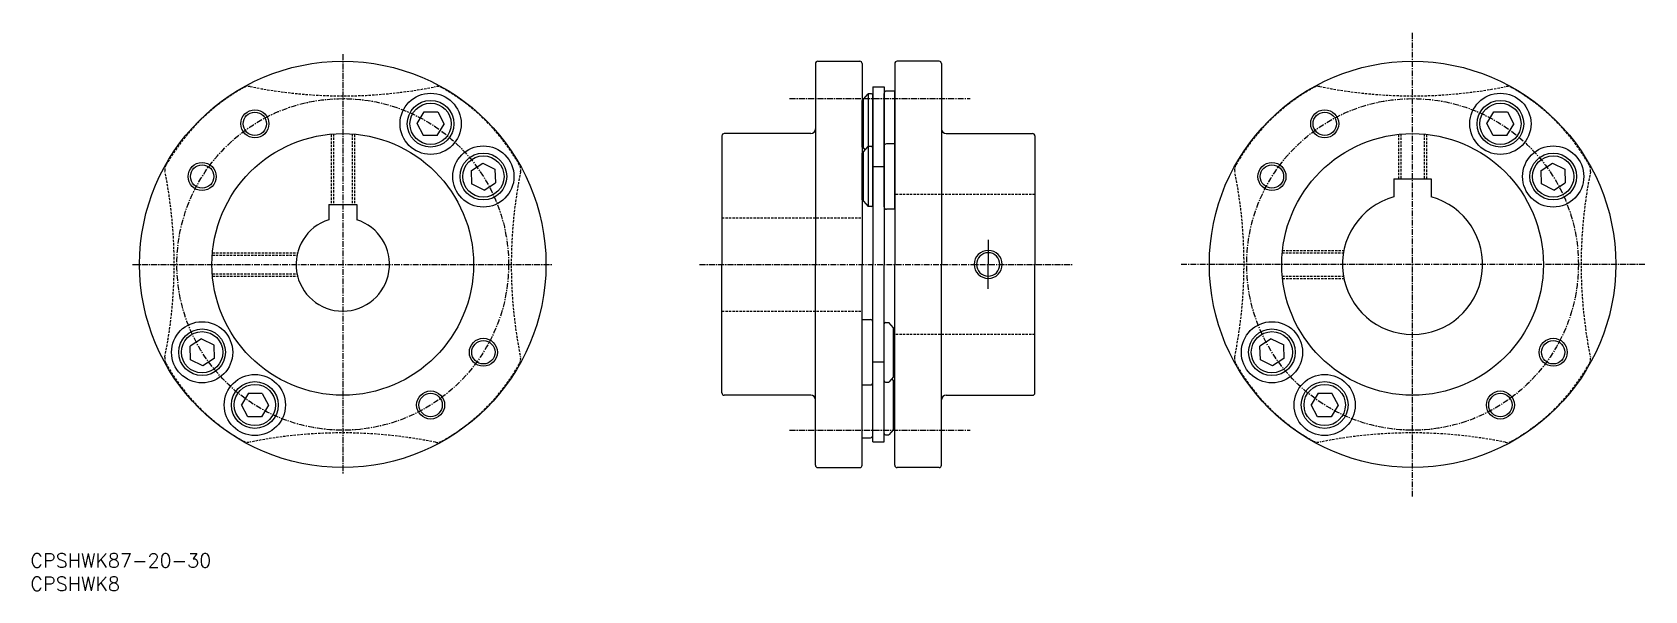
# Model space of a CAD drawing. Extents: x 45 to 390, y 37 to 157.
import ezdxf
from ezdxf.enums import TextEntityAlignment as Align

# ---------------------------------------------------------------- set-up
doc = ezdxf.new("R2010")
doc.units = 0
doc.linetypes.add('CENTER', pattern=[2, 1.25, -0.25, 0.25, -0.25])
doc.linetypes.add('DASHED', pattern=[0.75, 0.5, -0.25])
doc.layers.get('0').update_dxf_attribs({"linetype": 'CONTINUOUS'})
doc.layers.add('CENTER', color=1, linetype='CENTER')
doc.styles.get("Standard").update_dxf_attribs({"font": 'txt.shx', "bigfont": 'extfont.shx'})

msp = doc.modelspace()

# ---------------------------------------------------------------- linework, layer by layer
at = {"color": 7, "linetype": 'CONTINUOUS'}
for p, q in [((212.82, 150.17), (212.82, 107.17)), ((213.32, 150.67), (222.32, 150.67)), ((222.82, 150.17), (222.82, 107.17)), ((229.82, 150.17), (229.82, 107.17)), ((239.32, 150.67), (230.32, 150.67)), ((239.82, 150.17), (239.82, 107.17)), ((225.12, 145.17), (225.12, 107.17)), ((225.12, 145.17), (227.52, 145.17)), ((227.52, 145.17), (227.52, 107.17)), ((222.82, 132.28), (222.82, 142.28)), ((223.12, 142.28), (222.82, 142.28)), ((223.12, 142.53), (224.12, 143.68)), ((223.12, 132.03), (223.12, 142.53)), ((223.12, 132.28), (223.12, 142.28)), ((224.12, 143.68), (224.12, 130.88)), ((224.82, 143.68), (224.12, 143.68)), ((225.12, 131.18), (225.12, 143.38)), ((227.52, 130.78), (227.52, 143.78)), ((229.82, 144.28), (228.02, 144.28)), ((229.82, 130.28), (229.82, 144.28)), ((127.56, 137.34), (129.05, 139.81)), ((129.05, 139.81), (131.97, 139.81)), ((131.97, 139.81), (133.33, 137.22)), ((356.59, 137.34), (358.08, 139.81)), ((358.08, 139.81), (361, 139.81)), ((361, 139.81), (362.36, 137.22)), ((128.9, 134.8), (127.56, 137.34)), ((131.84, 134.75), (128.87, 134.75)), ((131.84, 134.75), (133.33, 137.22)), ((192.82, 134.67), (192.82, 107.17)), ((211.82, 135.17), (193.32, 135.17)), ((240.82, 135.17), (259.32, 135.17)), ((259.82, 134.67), (259.82, 107.17)), ((357.92, 134.8), (356.59, 137.34)), ((360.87, 134.75), (357.9, 134.75)), ((360.87, 134.75), (362.36, 137.22)), ((222.82, 132.28), (223.12, 132.28)), ((223.12, 131.24), (224.12, 132.39)), ((223.12, 132.03), (223.46, 131.63)), ((223.12, 120.74), (223.12, 131.24)), ((224.12, 132.39), (224.12, 119.59)), ((224.82, 132.39), (224.12, 132.39)), ((225.12, 119.89), (225.12, 132.09)), ((227.52, 119.49), (227.52, 132.49)), ((229.82, 132.99), (228.02, 132.99)), ((229.82, 118.99), (229.82, 132.99)), ((139.17, 127.3), (141.6, 128.87)), ((141.6, 128.87), (144.22, 127.59)), ((222.82, 120.99), (222.82, 130.99)), ((223.12, 130.99), (222.82, 130.99)), ((223.12, 120.99), (223.12, 130.99)), ((225.12, 128.14), (227.52, 128.14)), ((368.2, 127.3), (370.62, 128.87)), ((370.62, 128.87), (373.25, 127.59)), ((139.26, 124.44), (139.17, 127.3)), ((141.89, 123.1), (139.22, 124.41)), ((141.89, 123.1), (144.31, 124.67)), ((144.22, 127.59), (144.31, 124.67)), ((336.66, 125.47), (344.66, 125.47)), ((336.66, 125.47), (336.66, 121.63)), ((344.66, 125.47), (344.66, 121.63)), ((368.29, 124.44), (368.2, 127.3)), ((370.91, 123.1), (368.24, 124.41)), ((370.91, 123.1), (373.34, 124.67)), ((373.25, 127.59), (373.34, 124.67)), ((222.82, 120.99), (223.12, 120.99)), ((108.64, 119.97), (114.64, 119.97)), ((108.64, 119.97), (108.64, 116.71)), ((114.64, 119.97), (114.64, 116.71)), ((223.12, 120.74), (224.12, 119.59)), ((224.82, 119.59), (224.12, 119.59)), ((229.82, 118.99), (228.02, 118.99)), ((249.82, 112.4), (249.82, 107.17)), ((192.82, 79.67), (192.82, 107.17)), ((212.82, 64.17), (212.82, 107.17)), ((222.82, 64.17), (222.82, 107.17)), ((225.12, 69.17), (225.12, 107.17)), ((227.52, 69.17), (227.52, 107.17)), ((229.82, 64.17), (229.82, 107.17)), ((239.82, 64.17), (239.82, 107.17)), ((249.82, 101.95), (249.82, 107.17)), ((259.82, 79.67), (259.82, 107.17)), ((222.82, 81.36), (222.82, 95.36)), ((222.82, 95.36), (224.62, 95.36)), ((225.12, 81.86), (225.12, 94.86)), ((227.52, 82.26), (227.52, 94.46)), ((227.82, 94.76), (228.52, 94.76)), ((229.52, 93.61), (228.52, 94.76)), ((229.52, 83.11), (229.52, 93.61)), ((229.52, 83.36), (229.52, 93.36)), ((229.52, 93.36), (229.82, 93.36)), ((229.82, 83.36), (229.82, 93.36)), ((81.39, 91.25), (78.96, 89.68)), ((81.39, 91.25), (84.06, 89.94)), ((84.01, 89.91), (84.1, 87.05)), ((310.41, 91.25), (307.99, 89.68)), ((310.41, 91.25), (307.99, 89.68)), ((310.41, 91.25), (313.08, 89.94)), ((310.41, 91.25), (313.08, 89.94)), ((313.04, 89.91), (313.13, 87.05)), ((313.04, 89.91), (313.13, 87.05)), ((79.05, 86.76), (78.96, 89.68)), ((81.68, 85.48), (79.05, 86.76)), ((84.1, 87.05), (81.68, 85.48)), ((308.08, 86.76), (307.99, 89.68)), ((308.08, 86.76), (307.99, 89.68)), ((310.7, 85.48), (308.08, 86.76)), ((310.7, 85.48), (308.08, 86.76)), ((313.13, 87.05), (310.7, 85.48)), ((313.13, 87.05), (310.7, 85.48)), ((222.82, 70.07), (222.82, 84.07)), ((227.52, 86.21), (225.12, 86.21)), ((225.12, 70.57), (225.12, 83.57)), ((227.52, 70.97), (227.52, 83.17)), ((229.52, 83.11), (228.52, 81.96)), ((229.82, 83.36), (229.52, 83.36)), ((91.43, 79.6), (89.94, 77.13)), ((91.43, 79.6), (94.4, 79.59)), ((94.37, 79.55), (95.71, 77.01)), ((222.82, 81.36), (224.62, 81.36)), ((227.82, 81.96), (228.52, 81.96)), ((229.52, 82.32), (229.17, 82.72)), ((229.52, 71.82), (229.52, 82.32)), ((229.52, 72.07), (229.52, 82.07)), ((229.52, 82.07), (229.82, 82.07)), ((229.82, 72.07), (229.82, 82.07)), ((320.46, 79.6), (318.96, 77.13)), ((320.46, 79.6), (323.43, 79.59)), ((323.4, 79.55), (324.74, 77.01)), ((91.3, 74.54), (89.94, 77.13)), ((95.71, 77.01), (94.22, 74.54)), ((211.82, 79.17), (193.32, 79.17)), ((240.82, 79.17), (259.32, 79.17)), ((320.32, 74.54), (318.96, 77.13)), ((324.74, 77.01), (323.24, 74.54)), ((94.22, 74.54), (91.3, 74.54)), ((323.24, 74.54), (320.32, 74.54)), ((222.82, 70.07), (224.62, 70.07)), ((225.12, 69.17), (227.52, 69.17)), ((227.82, 70.67), (228.52, 70.67)), ((229.52, 71.82), (228.52, 70.67)), ((229.82, 72.07), (229.52, 72.07)), ((213.32, 63.67), (222.32, 63.67)), ((239.32, 63.67), (230.32, 63.67))]:
    msp.add_line(p, q, dxfattribs=at)
at = {"color": 3, "linetype": 'DASHED'}
for p, q in [((109.14, 135.01), (109.14, 119.97)), ((109.64, 135.06), (109.64, 119.97)), ((113.64, 135.06), (113.64, 119.97)), ((114.14, 135.01), (114.14, 119.97)), ((337.66, 135.01), (337.66, 125.47)), ((338.16, 135.06), (338.16, 125.47)), ((343.16, 135.06), (343.16, 125.47)), ((343.66, 135.01), (343.66, 125.47)), ((259.82, 122.17), (229.82, 122.17)), ((259.82, 122.17), (229.82, 122.17)), ((192.82, 117.17), (222.82, 117.17)), ((83.75, 109.17), (101.84, 109.17)), ((83.8, 109.67), (101.95, 109.67)), ((312.77, 109.67), (325.87, 109.67)), ((312.82, 110.17), (325.97, 110.17)), ((83.75, 105.17), (101.84, 105.17)), ((83.8, 104.67), (101.95, 104.67)), ((312.77, 104.67), (325.87, 104.67)), ((312.82, 104.17), (325.97, 104.17)), ((192.82, 97.17), (222.82, 97.17)), ((259.82, 92.17), (229.82, 92.17)), ((259.82, 92.17), (229.82, 92.17))]:
    msp.add_line(p, q, dxfattribs=at)
at = {"color": 7, "linetype": 'CONTINUOUS'}
for centre, radius in [((111.64, 107.17), 43.5), ((340.66, 107.17), 43.5), ((130.45, 137.28), 6.55), ((130.45, 137.28), 5), ((130.45, 137.28), 4.42), ((359.47, 137.28), 6.55), ((359.47, 137.28), 5), ((359.47, 137.28), 4.42), ((92.82, 137.28), 3), ((92.82, 137.28), 2.5), ((321.85, 137.28), 3), ((321.85, 137.28), 2.5), ((111.64, 107.17), 28), ((340.66, 107.17), 28), ((141.74, 125.99), 6.55), ((370.77, 125.99), 6.55), ((81.53, 125.99), 3), ((81.53, 125.99), 2.5), ((141.74, 125.99), 5), ((141.74, 125.99), 4.42), ((310.56, 125.99), 3), ((310.56, 125.99), 2.5), ((370.77, 125.99), 5), ((370.77, 125.99), 4.42), ((81.53, 88.36), 6.55), ((81.53, 88.36), 5), ((310.56, 88.36), 6.55), ((310.56, 88.36), 6.55), ((310.56, 88.36), 5), ((310.56, 88.36), 5), ((81.53, 88.36), 4.42), ((141.74, 88.36), 3), ((141.74, 88.36), 2.5), ((310.56, 88.36), 4.42), ((310.56, 88.36), 4.42), ((370.77, 88.36), 3), ((370.77, 88.36), 2.5), ((92.82, 77.07), 6.55), ((321.85, 77.07), 6.55), ((92.82, 77.07), 5), ((92.82, 77.07), 4.42), ((130.45, 77.07), 3), ((130.45, 77.07), 2.5), ((321.85, 77.07), 5), ((321.85, 77.07), 4.42), ((359.47, 77.07), 3), ((359.47, 77.07), 2.5)]:
    msp.add_circle(centre, radius, dxfattribs=at)
for centre, radius, start, end in [((213.32, 150.17), 0.5, 90, 180), ((222.32, 150.17), 0.5, 0, 90), ((230.32, 150.17), 0.5, 90, 180), ((239.32, 150.17), 0.5, 360, 90), ((224.82, 143.38), 0.3, 0, 90), ((228.02, 143.78), 0.5, 90, 180), ((193.32, 134.67), 0.5, 90, 180), ((211.82, 136.17), 1, 270, 0), ((240.82, 136.17), 1, 180, 270), ((259.32, 134.67), 0.5, 360, 90), ((224.82, 132.09), 0.3, 0, 90), ((228.02, 132.49), 0.5, 90, 180), ((340.66, 107.17), 15, 105.466, 74.534), ((224.82, 119.89), 0.3, 270, 0), ((228.02, 119.49), 0.5, 180, 270), ((111.64, 107.17), 10, 107.4576, 72.5424), ((249.82, 107.17), 3, 360, 180), ((249.82, 107.17), 3, 180, 0), ((249.82, 107.17), 2.5, 360, 180), ((249.82, 107.17), 2.5, 180, 0), ((224.62, 94.86), 0.5, 0, 90), ((227.82, 94.46), 0.3, 90, 180), ((193.32, 79.67), 0.5, 180, 270), ((224.62, 81.86), 0.5, 270, 0), ((227.82, 82.26), 0.3, 180, 270), ((259.32, 79.67), 0.5, 270, 360), ((211.82, 78.17), 1, 360, 90), ((240.82, 78.17), 1, 90, 180), ((224.62, 70.57), 0.5, 270, 0), ((227.82, 70.97), 0.3, 180, 270), ((213.32, 64.17), 0.5, 180, 270), ((222.32, 64.17), 0.5, 270, 0), ((230.32, 64.17), 0.5, 180, 270), ((239.32, 64.17), 0.5, 270, 360)]:
    msp.add_arc(centre, radius, start, end, dxfattribs=at)
at = {"color": 3, "linetype": 'DASHED'}
for centre, radius, start, end in [((111.64, 107.17), 43.4, 119.2603, 150.6787), ((91.4, 143.29), 2, 78.5159, 119.2603), ((111.71, 243.25), 100, 258.5159, 281.4231), ((131.91, 143.27), 2, 60.6787, 101.4231), ((111.64, 107.17), 43.4, 29.2603, 60.6787), ((340.66, 107.17), 43.4, 119.2603, 150.6787), ((320.43, 143.29), 2, 78.5159, 119.2603), ((340.73, 243.25), 100, 258.5159, 281.4231), ((360.94, 143.27), 2, 60.6787, 101.4231), ((340.66, 107.17), 43.4, 29.2603, 60.6787), ((75.54, 127.45), 2, 150.6787, 191.4231), ((147.75, 127.41), 2, 348.5159, 29.2603), ((304.57, 127.45), 2, 150.6787, 191.4231), ((376.78, 127.41), 2, 348.5159, 29.2603), ((-24.44, 107.25), 100, 348.5159, 11.4231), ((247.71, 107.1), 100, 168.5159, 191.4231), ((204.59, 107.25), 100, 348.5159, 11.4231), ((476.74, 107.1), 100, 168.5159, 191.4231), ((75.52, 86.94), 2, 168.5159, 209.2603), ((147.73, 86.9), 2, 330.6787, 11.4231), ((304.54, 86.94), 2, 168.5159, 209.2603), ((376.76, 86.9), 2, 330.6787, 11.4231), ((111.64, 107.17), 43.4, 209.2603, 240.6787), ((111.64, 107.17), 43.4, 299.2603, 330.6787), ((340.66, 107.17), 43.4, 209.2603, 240.6787), ((340.66, 107.17), 43.4, 299.2603, 330.6787), ((91.36, 71.08), 2, 240.6787, 281.4231), ((111.56, -28.9), 100, 78.5159, 101.4231), ((131.87, 71.06), 2, 258.5159, 299.2603), ((320.39, 71.08), 2, 240.6787, 281.4231), ((340.59, -28.9), 100, 78.5159, 101.4231), ((360.9, 71.06), 2, 258.5159, 299.2603)]:
    msp.add_arc(centre, radius, start, end, dxfattribs=at)
at = {"layer": 'CENTER', "color": 1, "linetype": 'CENTER'}
for p, q in [((340.66, 57.47), (340.66, 156.88)), ((111.64, 152.17), (111.64, 62.17)), ((207.28, 142.67), (245.94, 142.67)), ((66.64, 107.17), (156.64, 107.17)), ((188.02, 107.17), (268.02, 107.17)), ((390.37, 107.17), (290.96, 107.17)), ((207.28, 71.67), (245.94, 71.67))]:
    msp.add_line(p, q, dxfattribs=at)
for centre in [(111.64, 107.17), (340.66, 107.17)]:
    msp.add_circle(centre, 35.5, dxfattribs=at)

# ---------------------------------------------------------------- texts
at = {"color": 7, "linetype": 'CONTINUOUS'}
for s, p in [('CPSHWK87-20-30', (44.78, 43.8)), ('CPSHWK8', (44.78, 38.8))]:
    msp.add_text(s, height=3, dxfattribs=at).set_placement(p, align=Align.MIDDLE_LEFT)

doc.saveas('drawing.dxf')
